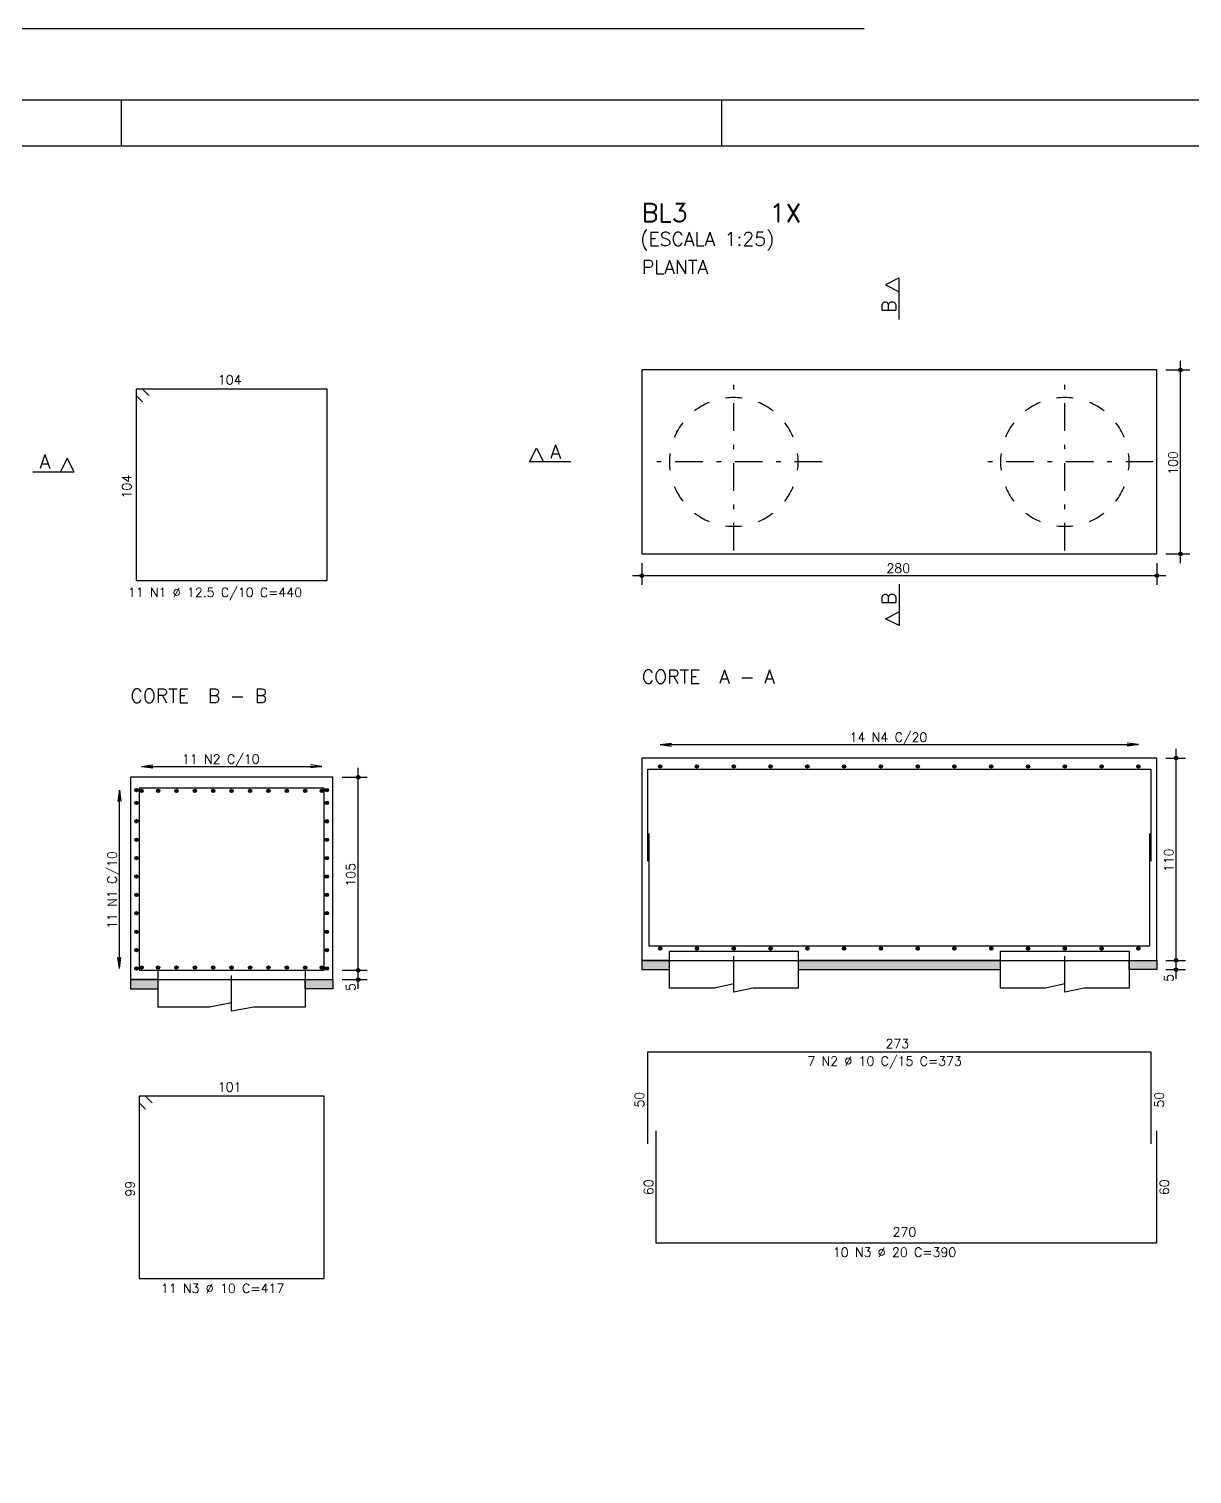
# Model space of a CAD drawing. Extents: x -37 to 86, y -2 to 60.
# Drawn here: x -7.12 to 18.18, y 29.02 to 60.45 of the extents above; entities that cross this region are included whole.
import ezdxf

# ---------------------------------------------------------------- set-up
doc = ezdxf.new("R2010")
doc.units = 0
doc.header["$MEASUREMENT"] = 0
doc.linetypes.add('ESTILO_TQS_0003', pattern=[1.25, 0.6, -0.3, 0.05, -0.3])
doc.linetypes.add('HIDDEN', pattern=[0.375, 0.25, -0.125])
doc.layers.get('Defpoints').update_dxf_attribs({"linetype": 'CONTINUOUS'})
for name, color, linetype in [('ARQ_FOLHA', 7, 'CONTINUOUS'), ('PENA_01', 1, 'CONTINUOUS'), ('PENA_02', 2, 'CONTINUOUS'), ('PENA_03', 3, 'CONTINUOUS'), ('PENA_05', 5, 'CONTINUOUS'), ('PENA_06', 6, 'CONTINUOUS'), ('PENA_11', 252, 'CONTINUOUS'), ('PENA_12', 9, 'CONTINUOUS')]:
    doc.layers.add(name, color=color, linetype=linetype)
doc.styles.get("Standard").update_dxf_attribs({"font": 'ROMANS.SHX'})

msp = doc.modelspace()

# ---------------------------------------------------------------- linework, layer by layer
at = {"layer": 'ARQ_FOLHA', "color": 1}
for p, q in [((-5.1, 57.9), (-5.1, 58.9)), ((7.95, 57.9), (7.95, 58.9))]:
    msp.add_line(p, q, dxfattribs=at)
for points in [[(-34.8, -0.5), (84.1, -0.5), (84.1, 58.9), (-34.8, 58.9)], [(-32.3, 0.5), (83.1, 0.5), (83.1, 57.9), (-32.3, 57.9)]]:
    msp.add_lwpolyline(points, close=True, dxfattribs=at)
at = {"layer": 'Defpoints', "color": 8, "linetype": 'HIDDEN', "ltscale": 100}
msp.add_lwpolyline([(-36.75, 60.45), (-36.75, -2.05), (86.05, -2.05), (86.05, 60.45)], close=True, dxfattribs=at)
at = {"layer": 'PENA_01', "linetype": 'Continuous'}
for p, q in [((17.927, 48.834), (17.927, 53.234)), ((17.612, 53.034), (18.127, 53.034)), ((17.612, 49.034), (18.127, 49.034)), ((6.212, 48.834), (6.212, 48.362)), ((17.412, 48.834), (17.412, 48.362)), ((6.012, 48.562), (17.612, 48.562)), ((6.612, 44.888), (17.012, 44.888)), ((17.833, 39.994), (17.833, 44.794)), ((-4.668, 44.412), (-0.748, 44.412)), ((0.041, 39.779), (0.041, 44.379)), ((17.612, 44.594), (18.033, 44.594)), ((-0.308, 44.179), (0.241, 44.179)), ((-5.147, 40.019), (-5.147, 43.899)), ((17.833, 39.794), (17.833, 40.394)), ((-0.308, 39.979), (0.241, 39.979)), ((-0.308, 39.979), (0.241, 39.979)), ((0.041, 39.579), (0.041, 40.179)), ((17.612, 40.194), (18.033, 40.194)), ((17.612, 40.194), (18.033, 40.194)), ((17.612, 39.994), (18.033, 39.994)), ((-0.308, 39.779), (0.241, 39.779))]:
    msp.add_line(p, q, dxfattribs=at)
at = {"layer": 'PENA_02', "linetype": 'Continuous'}
for p, q in [((6.612, 44.888), (6.859, 44.921)), ((6.612, 44.888), (6.859, 44.855)), ((17.012, 44.888), (16.764, 44.921)), ((17.012, 44.888), (16.764, 44.855)), ((-4.668, 44.412), (-4.42, 44.444)), ((-4.668, 44.412), (-4.42, 44.379)), ((-0.748, 44.412), (-0.996, 44.444)), ((-0.748, 44.412), (-0.996, 44.379)), ((-5.147, 43.899), (-5.18, 43.651)), ((-5.147, 43.899), (-5.115, 43.651)), ((-5.147, 40.019), (-5.18, 40.267)), ((-5.147, 40.019), (-5.115, 40.267))]:
    msp.add_line(p, q, dxfattribs=at)
for points in [[(6.212, 39.994), (6.812, 39.994), (6.812, 40.194), (6.212, 40.194), (6.212, 39.994)], [(9.612, 39.994), (14.012, 39.994), (14.012, 40.194), (9.612, 40.194), (9.612, 39.994)], [(17.412, 39.994), (16.812, 39.994), (16.812, 40.194), (17.412, 40.194), (17.412, 39.994)], [(-4.908, 39.579), (-4.308, 39.579), (-4.308, 39.779), (-4.908, 39.779), (-4.908, 39.579)], [(-0.508, 39.579), (-1.108, 39.579), (-1.108, 39.779), (-0.508, 39.779), (-0.508, 39.579)]]:
    msp.add_lwpolyline(points, dxfattribs=at)
for centre, radius in [((17.927, 53.034), 0.04), ((17.927, 53.034), 0.02), ((17.927, 49.034), 0.04), ((17.927, 49.034), 0.02), ((6.212, 48.562), 0.04), ((6.212, 48.562), 0.02), ((17.412, 48.562), 0.04), ((17.412, 48.562), 0.02), ((17.833, 44.594), 0.04), ((17.833, 44.594), 0.02), ((0.041, 44.179), 0.04), ((0.041, 44.179), 0.02), ((17.833, 40.194), 0.04), ((17.833, 40.194), 0.04), ((0.041, 39.979), 0.04), ((0.041, 39.979), 0.04), ((0.041, 39.979), 0.02), ((0.041, 39.979), 0.02), ((17.833, 39.994), 0.04), ((17.833, 40.194), 0.02), ((17.833, 40.194), 0.02), ((17.833, 39.994), 0.02), ((0.041, 39.779), 0.04), ((0.041, 39.779), 0.02)]:
    msp.add_circle(centre, radius, dxfattribs=at)
at = {"layer": 'PENA_03', "linetype": 'Continuous'}
for p, q in [((11.812, 55.034), (11.512, 54.884)), ((11.812, 54.134), (11.812, 55.034)), ((11.512, 54.884), (11.812, 54.734)), ((17.412, 53.034), (17.412, 53.034)), ((3.772, 51.034), (3.922, 51.334)), ((3.922, 51.334), (4.072, 51.034)), ((-6.283, 51.119), (-6.433, 50.819)), ((-6.133, 50.819), (-6.283, 51.119)), ((4.672, 51.034), (3.772, 51.034)), ((-7.033, 50.819), (-6.133, 50.819)), ((6.212, 49.034), (6.212, 49.034)), ((17.412, 49.034), (17.412, 49.034)), ((17.412, 49.034), (17.412, 49.034)), ((11.812, 48.374), (11.812, 47.474)), ((11.512, 47.624), (11.812, 47.774)), ((11.812, 47.474), (11.512, 47.624)), ((6.612, 44.414), (6.612, 44.414)), ((17.012, 44.414), (17.012, 44.414)), ((17.412, 44.594), (17.412, 44.594)), ((-0.508, 44.179), (-0.508, 44.179)), ((-4.778, 43.899), (-4.778, 43.899)), ((-4.668, 43.879), (-4.668, 43.879)), ((-0.748, 43.879), (-0.748, 43.879)), ((-4.778, 40.019), (-4.778, 40.019)), ((-0.508, 39.979), (-0.508, 39.979)), ((-0.508, 39.979), (-0.508, 39.979)), ((17.412, 40.194), (17.412, 40.194)), ((17.412, 40.194), (17.412, 40.194)), ((17.412, 39.994), (17.412, 39.994)), ((-0.508, 39.779), (-0.508, 39.779))]:
    msp.add_line(p, q, dxfattribs=at)
for points in [[(6.212, 49.034), (17.412, 49.034), (17.412, 53.034), (6.212, 53.034), (6.212, 49.034)], [(6.212, 40.194), (17.412, 40.194), (17.412, 44.594), (6.212, 44.594), (6.212, 40.194)], [(-4.908, 39.779), (-0.508, 39.779), (-0.508, 44.179), (-4.908, 44.179), (-4.908, 39.779)], [(6.812, 40.194), (6.812, 40.394), (9.612, 40.394), (9.612, 40.194)], [(14.012, 40.194), (14.012, 40.394), (16.812, 40.394), (16.812, 40.194)], [(-4.308, 39.779), (-4.308, 39.979), (-1.108, 39.979), (-1.108, 39.779)], [(9.612, 40.194), (9.612, 39.594), (8.632, 39.594), (8.212, 39.504), (8.212, 39.684), (7.792, 39.594), (6.812, 39.594), (6.812, 40.194)], [(16.812, 40.194), (16.812, 39.594), (15.832, 39.594), (15.412, 39.504), (15.412, 39.684), (14.992, 39.594), (14.012, 39.594), (14.012, 40.194)], [(-1.108, 39.779), (-1.108, 39.179), (-2.228, 39.179), (-2.708, 39.089), (-2.708, 39.269), (-3.188, 39.179), (-4.308, 39.179), (-4.308, 39.779)]]:
    msp.add_lwpolyline(points, dxfattribs=at)
for centre in [(6.612, 44.414), (7.412, 44.414), (8.212, 44.414), (9.012, 44.414), (9.812, 44.414), (10.612, 44.414), (11.412, 44.414), (12.212, 44.414), (13.012, 44.414), (13.812, 44.414), (14.612, 44.414), (15.412, 44.414), (16.212, 44.414), (17.012, 44.414), (-4.778, 43.899), (-4.668, 43.879), (-4.308, 43.879), (-3.908, 43.879), (-3.508, 43.879), (-3.108, 43.879), (-2.708, 43.879), (-2.308, 43.879), (-1.908, 43.879), (-1.508, 43.879), (-1.108, 43.879), (-0.748, 43.879), (-0.638, 43.899), (-4.778, 43.619), (-0.638, 43.619), (-4.778, 43.219), (-0.638, 43.219), (-4.778, 42.819), (-0.638, 42.819), (-4.778, 42.419), (-0.638, 42.419), (-4.778, 42.019), (-0.638, 42.019), (-4.778, 41.619), (-0.638, 41.619), (-4.778, 41.219), (-0.638, 41.219), (-4.778, 40.819), (-0.638, 40.819), (-4.778, 40.419), (-0.638, 40.419), (6.612, 40.454), (7.412, 40.454), (8.212, 40.454), (9.012, 40.454), (9.812, 40.454), (10.612, 40.454), (11.412, 40.454), (12.212, 40.454), (13.012, 40.454), (13.812, 40.454), (14.612, 40.454), (15.412, 40.454), (16.212, 40.454), (17.012, 40.454), (-4.778, 40.019), (-4.668, 40.039), (-4.308, 40.039), (-3.908, 40.039), (-3.508, 40.039), (-3.108, 40.039), (-2.708, 40.039), (-2.308, 40.039), (-1.908, 40.039), (-1.508, 40.039), (-1.108, 40.039), (-0.748, 40.039), (-0.638, 40.019)]:
    msp.add_circle(centre, 0.0365, dxfattribs=at)
for centre, start, end in [((8.212, 51.034), 112.5, 127.5), ((8.212, 51.034), 82.5, 97.5), ((8.212, 51.034), 52.5, 67.5), ((15.412, 51.034), 112.5, 127.5), ((15.412, 51.034), 82.5, 97.5), ((15.412, 51.034), 52.5, 67.5), ((8.212, 51.034), 142.5, 157.5), ((8.212, 51.034), 22.5, 37.5), ((15.412, 51.034), 142.5, 157.5), ((15.412, 51.034), 22.5, 37.5), ((8.212, 51.034), 172.5, 187.5), ((8.212, 51.034), 352.5, 7.5), ((15.412, 51.034), 172.5, 187.5), ((15.412, 51.034), 352.5, 7.5), ((8.212, 51.034), 202.5, 217.5), ((8.212, 51.034), 322.5, 337.5), ((15.412, 51.034), 202.5, 217.5), ((15.412, 51.034), 322.5, 337.5), ((8.212, 51.034), 232.5, 247.5), ((8.212, 51.034), 292.5, 307.5), ((15.412, 51.034), 232.5, 247.5), ((15.412, 51.034), 292.5, 307.5), ((8.212, 51.034), 262.5, 277.5), ((15.412, 51.034), 262.5, 277.5)]:
    msp.add_arc(centre, 1.4, start, end, dxfattribs=at)
for points in [[(6.648, 44.414), (6.593, 44.445), (6.577, 44.426)], [(6.648, 44.414), (6.577, 44.426), (6.577, 44.401)], [(6.648, 44.414), (6.577, 44.401), (6.593, 44.382)], [(6.648, 44.414), (6.618, 44.45), (6.593, 44.445)], [(6.648, 44.414), (6.593, 44.382), (6.618, 44.378)], [(6.648, 44.414), (6.64, 44.437), (6.618, 44.45)], [(6.648, 44.414), (6.618, 44.378), (6.64, 44.39)], [(6.648, 44.414), (6.64, 44.39), (6.648, 44.414)], [(7.448, 44.414), (7.393, 44.445), (7.377, 44.426)], [(7.448, 44.414), (7.377, 44.426), (7.377, 44.401)], [(7.448, 44.414), (7.377, 44.401), (7.393, 44.382)], [(7.448, 44.414), (7.418, 44.45), (7.393, 44.445)], [(7.448, 44.414), (7.393, 44.382), (7.418, 44.378)], [(7.448, 44.414), (7.44, 44.437), (7.418, 44.45)], [(7.448, 44.414), (7.418, 44.378), (7.44, 44.39)], [(7.448, 44.414), (7.44, 44.39), (7.448, 44.414)], [(8.248, 44.414), (8.193, 44.445), (8.177, 44.426)], [(8.248, 44.414), (8.177, 44.426), (8.177, 44.401)], [(8.248, 44.414), (8.177, 44.401), (8.193, 44.382)], [(8.248, 44.414), (8.218, 44.45), (8.193, 44.445)], [(8.248, 44.414), (8.193, 44.382), (8.218, 44.378)], [(8.248, 44.414), (8.24, 44.437), (8.218, 44.45)], [(8.248, 44.414), (8.218, 44.378), (8.24, 44.39)], [(8.248, 44.414), (8.24, 44.39), (8.248, 44.414)], [(9.048, 44.414), (8.993, 44.445), (8.977, 44.426)], [(9.048, 44.414), (8.977, 44.426), (8.977, 44.401)], [(9.048, 44.414), (8.977, 44.401), (8.993, 44.382)], [(9.048, 44.414), (9.018, 44.45), (8.993, 44.445)], [(9.048, 44.414), (8.993, 44.382), (9.018, 44.378)], [(9.048, 44.414), (9.04, 44.437), (9.018, 44.45)], [(9.048, 44.414), (9.018, 44.378), (9.04, 44.39)], [(9.048, 44.414), (9.04, 44.39), (9.048, 44.414)], [(9.848, 44.414), (9.793, 44.445), (9.777, 44.426)], [(9.848, 44.414), (9.777, 44.426), (9.777, 44.401)], [(9.848, 44.414), (9.777, 44.401), (9.793, 44.382)], [(9.848, 44.414), (9.818, 44.45), (9.793, 44.445)], [(9.848, 44.414), (9.793, 44.382), (9.818, 44.378)], [(9.848, 44.414), (9.84, 44.437), (9.818, 44.45)], [(9.848, 44.414), (9.818, 44.378), (9.84, 44.39)], [(9.848, 44.414), (9.84, 44.39), (9.848, 44.414)], [(10.648, 44.414), (10.593, 44.445), (10.577, 44.426)], [(10.648, 44.414), (10.577, 44.426), (10.577, 44.401)], [(10.648, 44.414), (10.577, 44.401), (10.593, 44.382)], [(10.648, 44.414), (10.618, 44.45), (10.593, 44.445)], [(10.648, 44.414), (10.593, 44.382), (10.618, 44.378)], [(10.648, 44.414), (10.64, 44.437), (10.618, 44.45)], [(10.648, 44.414), (10.618, 44.378), (10.64, 44.39)], [(10.648, 44.414), (10.64, 44.39), (10.648, 44.414)], [(11.448, 44.414), (11.393, 44.445), (11.377, 44.426)], [(11.448, 44.414), (11.377, 44.426), (11.377, 44.401)], [(11.448, 44.414), (11.377, 44.401), (11.393, 44.382)], [(11.448, 44.414), (11.418, 44.45), (11.393, 44.445)], [(11.448, 44.414), (11.393, 44.382), (11.418, 44.378)], [(11.448, 44.414), (11.44, 44.437), (11.418, 44.45)], [(11.448, 44.414), (11.418, 44.378), (11.44, 44.39)], [(11.448, 44.414), (11.44, 44.39), (11.448, 44.414)], [(12.248, 44.414), (12.193, 44.445), (12.177, 44.426)], [(12.248, 44.414), (12.177, 44.426), (12.177, 44.401)], [(12.248, 44.414), (12.177, 44.401), (12.193, 44.382)], [(12.248, 44.414), (12.218, 44.45), (12.193, 44.445)], [(12.248, 44.414), (12.193, 44.382), (12.218, 44.378)], [(12.248, 44.414), (12.24, 44.437), (12.218, 44.45)], [(12.248, 44.414), (12.218, 44.378), (12.24, 44.39)], [(12.248, 44.414), (12.24, 44.39), (12.248, 44.414)], [(13.048, 44.414), (12.993, 44.445), (12.977, 44.426)], [(13.048, 44.414), (12.977, 44.426), (12.977, 44.401)], [(13.048, 44.414), (12.977, 44.401), (12.993, 44.382)], [(13.048, 44.414), (13.018, 44.45), (12.993, 44.445)], [(13.048, 44.414), (12.993, 44.382), (13.018, 44.378)], [(13.048, 44.414), (13.04, 44.437), (13.018, 44.45)], [(13.048, 44.414), (13.018, 44.378), (13.04, 44.39)], [(13.048, 44.414), (13.04, 44.39), (13.048, 44.414)], [(13.848, 44.414), (13.793, 44.445), (13.777, 44.426)], [(13.848, 44.414), (13.777, 44.426), (13.777, 44.401)], [(13.848, 44.414), (13.777, 44.401), (13.793, 44.382)], [(13.848, 44.414), (13.818, 44.45), (13.793, 44.445)], [(13.848, 44.414), (13.793, 44.382), (13.818, 44.378)], [(13.848, 44.414), (13.84, 44.437), (13.818, 44.45)], [(13.848, 44.414), (13.818, 44.378), (13.84, 44.39)], [(13.848, 44.414), (13.84, 44.39), (13.848, 44.414)], [(14.648, 44.414), (14.593, 44.445), (14.577, 44.426)], [(14.648, 44.414), (14.577, 44.426), (14.577, 44.401)], [(14.648, 44.414), (14.577, 44.401), (14.593, 44.382)], [(14.648, 44.414), (14.618, 44.45), (14.593, 44.445)], [(14.648, 44.414), (14.593, 44.382), (14.618, 44.378)], [(14.648, 44.414), (14.64, 44.437), (14.618, 44.45)], [(14.648, 44.414), (14.618, 44.378), (14.64, 44.39)], [(14.648, 44.414), (14.64, 44.39), (14.648, 44.414)], [(15.448, 44.414), (15.393, 44.445), (15.377, 44.426)], [(15.448, 44.414), (15.377, 44.426), (15.377, 44.401)], [(15.448, 44.414), (15.377, 44.401), (15.393, 44.382)], [(15.448, 44.414), (15.418, 44.45), (15.393, 44.445)], [(15.448, 44.414), (15.393, 44.382), (15.418, 44.378)], [(15.448, 44.414), (15.44, 44.437), (15.418, 44.45)], [(15.448, 44.414), (15.418, 44.378), (15.44, 44.39)], [(15.448, 44.414), (15.44, 44.39), (15.448, 44.414)], [(16.248, 44.414), (16.193, 44.445), (16.177, 44.426)], [(16.248, 44.414), (16.177, 44.426), (16.177, 44.401)], [(16.248, 44.414), (16.177, 44.401), (16.193, 44.382)], [(16.248, 44.414), (16.218, 44.45), (16.193, 44.445)], [(16.248, 44.414), (16.193, 44.382), (16.218, 44.378)], [(16.248, 44.414), (16.24, 44.437), (16.218, 44.45)], [(16.248, 44.414), (16.218, 44.378), (16.24, 44.39)], [(16.248, 44.414), (16.24, 44.39), (16.248, 44.414)], [(17.048, 44.414), (16.993, 44.445), (16.977, 44.426)], [(17.048, 44.414), (16.977, 44.426), (16.977, 44.401)], [(17.048, 44.414), (16.977, 44.401), (16.993, 44.382)], [(17.048, 44.414), (17.018, 44.45), (16.993, 44.445)], [(17.048, 44.414), (16.993, 44.382), (17.018, 44.378)], [(17.048, 44.414), (17.04, 44.437), (17.018, 44.45)], [(17.048, 44.414), (17.018, 44.378), (17.04, 44.39)], [(17.048, 44.414), (17.04, 44.39), (17.048, 44.414)], [(-4.741, 43.899), (-4.796, 43.93), (-4.812, 43.911)], [(-4.741, 43.899), (-4.812, 43.911), (-4.812, 43.886)], [(-4.741, 43.899), (-4.812, 43.886), (-4.796, 43.867)], [(-4.741, 43.899), (-4.771, 43.935), (-4.796, 43.93)], [(-4.741, 43.899), (-4.796, 43.867), (-4.771, 43.863)], [(-4.741, 43.899), (-4.75, 43.922), (-4.771, 43.935)], [(-4.741, 43.899), (-4.771, 43.863), (-4.75, 43.875)], [(-4.741, 43.899), (-4.75, 43.875), (-4.741, 43.899)], [(-4.631, 43.879), (-4.686, 43.91), (-4.702, 43.891)], [(-4.631, 43.879), (-4.702, 43.891), (-4.702, 43.866)], [(-4.631, 43.879), (-4.702, 43.866), (-4.686, 43.847)], [(-4.631, 43.879), (-4.661, 43.915), (-4.686, 43.91)], [(-4.631, 43.879), (-4.686, 43.847), (-4.661, 43.843)], [(-4.631, 43.879), (-4.64, 43.902), (-4.661, 43.915)], [(-4.631, 43.879), (-4.661, 43.843), (-4.64, 43.855)], [(-4.631, 43.879), (-4.64, 43.855), (-4.631, 43.879)], [(-4.271, 43.879), (-4.326, 43.91), (-4.342, 43.891)], [(-4.271, 43.879), (-4.342, 43.891), (-4.342, 43.866)], [(-4.271, 43.879), (-4.342, 43.866), (-4.326, 43.847)], [(-4.271, 43.879), (-4.301, 43.915), (-4.326, 43.91)], [(-4.271, 43.879), (-4.326, 43.847), (-4.301, 43.843)], [(-4.271, 43.879), (-4.28, 43.902), (-4.301, 43.915)], [(-4.271, 43.879), (-4.301, 43.843), (-4.28, 43.855)], [(-4.271, 43.879), (-4.28, 43.855), (-4.271, 43.879)], [(-3.871, 43.879), (-3.926, 43.91), (-3.942, 43.891)], [(-3.871, 43.879), (-3.942, 43.891), (-3.942, 43.866)], [(-3.871, 43.879), (-3.942, 43.866), (-3.926, 43.847)], [(-3.871, 43.879), (-3.901, 43.915), (-3.926, 43.91)], [(-3.871, 43.879), (-3.926, 43.847), (-3.901, 43.843)], [(-3.871, 43.879), (-3.88, 43.902), (-3.901, 43.915)], [(-3.871, 43.879), (-3.901, 43.843), (-3.88, 43.855)], [(-3.871, 43.879), (-3.88, 43.855), (-3.871, 43.879)], [(-3.471, 43.879), (-3.526, 43.91), (-3.542, 43.891)], [(-3.471, 43.879), (-3.542, 43.891), (-3.542, 43.866)], [(-3.471, 43.879), (-3.542, 43.866), (-3.526, 43.847)], [(-3.471, 43.879), (-3.501, 43.915), (-3.526, 43.91)], [(-3.471, 43.879), (-3.526, 43.847), (-3.501, 43.843)], [(-3.471, 43.879), (-3.48, 43.902), (-3.501, 43.915)], [(-3.471, 43.879), (-3.501, 43.843), (-3.48, 43.855)], [(-3.471, 43.879), (-3.48, 43.855), (-3.471, 43.879)], [(-3.071, 43.879), (-3.126, 43.91), (-3.142, 43.891)], [(-3.071, 43.879), (-3.142, 43.891), (-3.142, 43.866)], [(-3.071, 43.879), (-3.142, 43.866), (-3.126, 43.847)], [(-3.071, 43.879), (-3.101, 43.915), (-3.126, 43.91)], [(-3.071, 43.879), (-3.126, 43.847), (-3.101, 43.843)], [(-3.071, 43.879), (-3.08, 43.902), (-3.101, 43.915)], [(-3.071, 43.879), (-3.101, 43.843), (-3.08, 43.855)], [(-3.071, 43.879), (-3.08, 43.855), (-3.071, 43.879)], [(-2.671, 43.879), (-2.726, 43.91), (-2.742, 43.891)], [(-2.671, 43.879), (-2.742, 43.891), (-2.742, 43.866)], [(-2.671, 43.879), (-2.742, 43.866), (-2.726, 43.847)], [(-2.671, 43.879), (-2.701, 43.915), (-2.726, 43.91)], [(-2.671, 43.879), (-2.726, 43.847), (-2.701, 43.843)], [(-2.671, 43.879), (-2.68, 43.902), (-2.701, 43.915)], [(-2.671, 43.879), (-2.701, 43.843), (-2.68, 43.855)], [(-2.671, 43.879), (-2.68, 43.855), (-2.671, 43.879)], [(-2.271, 43.879), (-2.326, 43.91), (-2.342, 43.891)], [(-2.271, 43.879), (-2.342, 43.891), (-2.342, 43.866)], [(-2.271, 43.879), (-2.342, 43.866), (-2.326, 43.847)], [(-2.271, 43.879), (-2.301, 43.915), (-2.326, 43.91)], [(-2.271, 43.879), (-2.326, 43.847), (-2.301, 43.843)], [(-2.271, 43.879), (-2.28, 43.902), (-2.301, 43.915)], [(-2.271, 43.879), (-2.301, 43.843), (-2.28, 43.855)], [(-2.271, 43.879), (-2.28, 43.855), (-2.271, 43.879)], [(-1.871, 43.879), (-1.926, 43.91), (-1.942, 43.891)], [(-1.871, 43.879), (-1.942, 43.891), (-1.942, 43.866)], [(-1.871, 43.879), (-1.942, 43.866), (-1.926, 43.847)], [(-1.871, 43.879), (-1.901, 43.915), (-1.926, 43.91)], [(-1.871, 43.879), (-1.926, 43.847), (-1.901, 43.843)], [(-1.871, 43.879), (-1.88, 43.902), (-1.901, 43.915)], [(-1.871, 43.879), (-1.901, 43.843), (-1.88, 43.855)], [(-1.871, 43.879), (-1.88, 43.855), (-1.871, 43.879)], [(-1.471, 43.879), (-1.526, 43.91), (-1.542, 43.891)], [(-1.471, 43.879), (-1.542, 43.891), (-1.542, 43.866)], [(-1.471, 43.879), (-1.542, 43.866), (-1.526, 43.847)], [(-1.471, 43.879), (-1.501, 43.915), (-1.526, 43.91)], [(-1.471, 43.879), (-1.526, 43.847), (-1.501, 43.843)], [(-1.471, 43.879), (-1.48, 43.902), (-1.501, 43.915)], [(-1.471, 43.879), (-1.501, 43.843), (-1.48, 43.855)], [(-1.471, 43.879), (-1.48, 43.855), (-1.471, 43.879)], [(-1.071, 43.879), (-1.126, 43.91), (-1.142, 43.891)], [(-1.071, 43.879), (-1.142, 43.891), (-1.142, 43.866)], [(-1.071, 43.879), (-1.142, 43.866), (-1.126, 43.847)], [(-1.071, 43.879), (-1.101, 43.915), (-1.126, 43.91)], [(-1.071, 43.879), (-1.126, 43.847), (-1.101, 43.843)], [(-1.071, 43.879), (-1.08, 43.902), (-1.101, 43.915)], [(-1.071, 43.879), (-1.101, 43.843), (-1.08, 43.855)], [(-1.071, 43.879), (-1.08, 43.855), (-1.071, 43.879)], [(-0.711, 43.879), (-0.766, 43.91), (-0.782, 43.891)], [(-0.711, 43.879), (-0.782, 43.891), (-0.782, 43.866)], [(-0.711, 43.879), (-0.782, 43.866), (-0.766, 43.847)], [(-0.711, 43.879), (-0.741, 43.915), (-0.766, 43.91)], [(-0.711, 43.879), (-0.766, 43.847), (-0.741, 43.843)], [(-0.711, 43.879), (-0.72, 43.902), (-0.741, 43.915)], [(-0.711, 43.879), (-0.741, 43.843), (-0.72, 43.855)], [(-0.711, 43.879), (-0.72, 43.855), (-0.711, 43.879)], [(-0.601, 43.899), (-0.656, 43.93), (-0.672, 43.911)], [(-0.601, 43.899), (-0.672, 43.911), (-0.672, 43.886)], [(-0.601, 43.899), (-0.672, 43.886), (-0.656, 43.867)], [(-0.601, 43.899), (-0.631, 43.935), (-0.656, 43.93)], [(-0.601, 43.899), (-0.656, 43.867), (-0.631, 43.863)], [(-0.601, 43.899), (-0.61, 43.922), (-0.631, 43.935)], [(-0.601, 43.899), (-0.631, 43.863), (-0.61, 43.875)], [(-0.601, 43.899), (-0.61, 43.875), (-0.601, 43.899)], [(-4.741, 43.619), (-4.796, 43.65), (-4.812, 43.631)], [(-4.741, 43.619), (-4.812, 43.631), (-4.812, 43.606)], [(-4.741, 43.619), (-4.812, 43.606), (-4.796, 43.587)], [(-4.741, 43.619), (-4.771, 43.655), (-4.796, 43.65)], [(-4.741, 43.619), (-4.796, 43.587), (-4.771, 43.583)], [(-4.741, 43.619), (-4.75, 43.642), (-4.771, 43.655)], [(-4.741, 43.619), (-4.771, 43.583), (-4.75, 43.595)], [(-4.741, 43.619), (-4.75, 43.595), (-4.741, 43.619)], [(-0.601, 43.619), (-0.656, 43.65), (-0.672, 43.631)], [(-0.601, 43.619), (-0.672, 43.631), (-0.672, 43.606)], [(-0.601, 43.619), (-0.672, 43.606), (-0.656, 43.587)], [(-0.601, 43.619), (-0.631, 43.655), (-0.656, 43.65)], [(-0.601, 43.619), (-0.656, 43.587), (-0.631, 43.583)], [(-0.601, 43.619), (-0.61, 43.642), (-0.631, 43.655)], [(-0.601, 43.619), (-0.631, 43.583), (-0.61, 43.595)], [(-0.601, 43.619), (-0.61, 43.595), (-0.601, 43.619)], [(-4.741, 43.219), (-4.796, 43.25), (-4.812, 43.231)], [(-4.741, 43.219), (-4.812, 43.231), (-4.812, 43.206)], [(-4.741, 43.219), (-4.812, 43.206), (-4.796, 43.187)], [(-4.741, 43.219), (-4.771, 43.255), (-4.796, 43.25)], [(-4.741, 43.219), (-4.796, 43.187), (-4.771, 43.183)], [(-4.741, 43.219), (-4.75, 43.242), (-4.771, 43.255)], [(-4.741, 43.219), (-4.771, 43.183), (-4.75, 43.195)], [(-4.741, 43.219), (-4.75, 43.195), (-4.741, 43.219)], [(-0.601, 43.219), (-0.656, 43.25), (-0.672, 43.231)], [(-0.601, 43.219), (-0.672, 43.231), (-0.672, 43.206)], [(-0.601, 43.219), (-0.672, 43.206), (-0.656, 43.187)], [(-0.601, 43.219), (-0.631, 43.255), (-0.656, 43.25)], [(-0.601, 43.219), (-0.656, 43.187), (-0.631, 43.183)], [(-0.601, 43.219), (-0.61, 43.242), (-0.631, 43.255)], [(-0.601, 43.219), (-0.631, 43.183), (-0.61, 43.195)], [(-0.601, 43.219), (-0.61, 43.195), (-0.601, 43.219)], [(-4.741, 42.819), (-4.796, 42.85), (-4.812, 42.831)], [(-4.741, 42.819), (-4.812, 42.831), (-4.812, 42.806)], [(-4.741, 42.819), (-4.812, 42.806), (-4.796, 42.787)], [(-4.741, 42.819), (-4.771, 42.855), (-4.796, 42.85)], [(-4.741, 42.819), (-4.796, 42.787), (-4.771, 42.783)], [(-4.741, 42.819), (-4.75, 42.842), (-4.771, 42.855)], [(-4.741, 42.819), (-4.771, 42.783), (-4.75, 42.795)], [(-4.741, 42.819), (-4.75, 42.795), (-4.741, 42.819)], [(-0.601, 42.819), (-0.656, 42.85), (-0.672, 42.831)], [(-0.601, 42.819), (-0.672, 42.831), (-0.672, 42.806)], [(-0.601, 42.819), (-0.672, 42.806), (-0.656, 42.787)], [(-0.601, 42.819), (-0.631, 42.855), (-0.656, 42.85)], [(-0.601, 42.819), (-0.656, 42.787), (-0.631, 42.783)], [(-0.601, 42.819), (-0.61, 42.842), (-0.631, 42.855)], [(-0.601, 42.819), (-0.631, 42.783), (-0.61, 42.795)], [(-0.601, 42.819), (-0.61, 42.795), (-0.601, 42.819)], [(-4.741, 42.419), (-4.796, 42.45), (-4.812, 42.431)], [(-4.741, 42.419), (-4.812, 42.431), (-4.812, 42.406)], [(-4.741, 42.419), (-4.771, 42.455), (-4.796, 42.45)], [(-4.741, 42.419), (-4.75, 42.442), (-4.771, 42.455)], [(-0.601, 42.419), (-0.656, 42.45), (-0.672, 42.431)], [(-0.601, 42.419), (-0.672, 42.431), (-0.672, 42.406)], [(-0.601, 42.419), (-0.631, 42.455), (-0.656, 42.45)], [(-0.601, 42.419), (-0.61, 42.442), (-0.631, 42.455)], [(-4.741, 42.419), (-4.812, 42.406), (-4.796, 42.387)], [(-4.741, 42.419), (-4.796, 42.387), (-4.771, 42.383)], [(-4.741, 42.419), (-4.771, 42.383), (-4.75, 42.395)], [(-4.741, 42.419), (-4.75, 42.395), (-4.741, 42.419)], [(-0.601, 42.419), (-0.672, 42.406), (-0.656, 42.387)], [(-0.601, 42.419), (-0.656, 42.387), (-0.631, 42.383)], [(-0.601, 42.419), (-0.631, 42.383), (-0.61, 42.395)], [(-0.601, 42.419), (-0.61, 42.395), (-0.601, 42.419)], [(-4.741, 42.019), (-4.796, 42.05), (-4.812, 42.031)], [(-4.741, 42.019), (-4.812, 42.031), (-4.812, 42.006)], [(-4.741, 42.019), (-4.812, 42.006), (-4.796, 41.987)], [(-4.741, 42.019), (-4.771, 42.055), (-4.796, 42.05)], [(-4.741, 42.019), (-4.796, 41.987), (-4.771, 41.983)], [(-4.741, 42.019), (-4.75, 42.042), (-4.771, 42.055)], [(-4.741, 42.019), (-4.771, 41.983), (-4.75, 41.995)], [(-4.741, 42.019), (-4.75, 41.995), (-4.741, 42.019)], [(-0.601, 42.019), (-0.656, 42.05), (-0.672, 42.031)], [(-0.601, 42.019), (-0.672, 42.031), (-0.672, 42.006)], [(-0.601, 42.019), (-0.672, 42.006), (-0.656, 41.987)], [(-0.601, 42.019), (-0.631, 42.055), (-0.656, 42.05)], [(-0.601, 42.019), (-0.656, 41.987), (-0.631, 41.983)], [(-0.601, 42.019), (-0.61, 42.042), (-0.631, 42.055)], [(-0.601, 42.019), (-0.631, 41.983), (-0.61, 41.995)], [(-0.601, 42.019), (-0.61, 41.995), (-0.601, 42.019)], [(-4.741, 41.619), (-4.796, 41.65), (-4.812, 41.631)], [(-4.741, 41.619), (-4.812, 41.631), (-4.812, 41.606)], [(-4.741, 41.619), (-4.812, 41.606), (-4.796, 41.587)], [(-4.741, 41.619), (-4.771, 41.655), (-4.796, 41.65)], [(-4.741, 41.619), (-4.796, 41.587), (-4.771, 41.583)], [(-4.741, 41.619), (-4.75, 41.642), (-4.771, 41.655)], [(-4.741, 41.619), (-4.771, 41.583), (-4.75, 41.595)], [(-4.741, 41.619), (-4.75, 41.595), (-4.741, 41.619)], [(-0.601, 41.619), (-0.656, 41.65), (-0.672, 41.631)], [(-0.601, 41.619), (-0.672, 41.631), (-0.672, 41.606)], [(-0.601, 41.619), (-0.672, 41.606), (-0.656, 41.587)], [(-0.601, 41.619), (-0.631, 41.655), (-0.656, 41.65)], [(-0.601, 41.619), (-0.656, 41.587), (-0.631, 41.583)], [(-0.601, 41.619), (-0.61, 41.642), (-0.631, 41.655)], [(-0.601, 41.619), (-0.631, 41.583), (-0.61, 41.595)], [(-0.601, 41.619), (-0.61, 41.595), (-0.601, 41.619)], [(-4.741, 41.219), (-4.796, 41.25), (-4.812, 41.231)], [(-4.741, 41.219), (-4.812, 41.231), (-4.812, 41.206)], [(-4.741, 41.219), (-4.812, 41.206), (-4.796, 41.187)], [(-4.741, 41.219), (-4.771, 41.255), (-4.796, 41.25)], [(-4.741, 41.219), (-4.796, 41.187), (-4.771, 41.183)], [(-4.741, 41.219), (-4.75, 41.242), (-4.771, 41.255)], [(-4.741, 41.219), (-4.771, 41.183), (-4.75, 41.195)], [(-4.741, 41.219), (-4.75, 41.195), (-4.741, 41.219)], [(-0.601, 41.219), (-0.656, 41.25), (-0.672, 41.231)], [(-0.601, 41.219), (-0.672, 41.231), (-0.672, 41.206)], [(-0.601, 41.219), (-0.672, 41.206), (-0.656, 41.187)], [(-0.601, 41.219), (-0.631, 41.255), (-0.656, 41.25)], [(-0.601, 41.219), (-0.656, 41.187), (-0.631, 41.183)], [(-0.601, 41.219), (-0.61, 41.242), (-0.631, 41.255)], [(-0.601, 41.219), (-0.631, 41.183), (-0.61, 41.195)], [(-0.601, 41.219), (-0.61, 41.195), (-0.601, 41.219)], [(-4.741, 40.819), (-4.771, 40.855), (-4.796, 40.85)], [(-4.741, 40.819), (-4.75, 40.842), (-4.771, 40.855)], [(-0.601, 40.819), (-0.631, 40.855), (-0.656, 40.85)], [(-0.601, 40.819), (-0.61, 40.842), (-0.631, 40.855)], [(-4.741, 40.819), (-4.796, 40.85), (-4.812, 40.831)], [(-4.741, 40.819), (-4.812, 40.831), (-4.812, 40.806)], [(-4.741, 40.819), (-4.812, 40.806), (-4.796, 40.787)], [(-4.741, 40.819), (-4.796, 40.787), (-4.771, 40.783)], [(-4.741, 40.819), (-4.771, 40.783), (-4.75, 40.795)], [(-4.741, 40.819), (-4.75, 40.795), (-4.741, 40.819)], [(-0.601, 40.819), (-0.656, 40.85), (-0.672, 40.831)], [(-0.601, 40.819), (-0.672, 40.831), (-0.672, 40.806)], [(-0.601, 40.819), (-0.672, 40.806), (-0.656, 40.787)], [(-0.601, 40.819), (-0.656, 40.787), (-0.631, 40.783)], [(-0.601, 40.819), (-0.631, 40.783), (-0.61, 40.795)], [(-0.601, 40.819), (-0.61, 40.795), (-0.601, 40.819)], [(-4.741, 40.419), (-4.796, 40.45), (-4.812, 40.431)], [(-4.741, 40.419), (-4.812, 40.431), (-4.812, 40.406)], [(-4.741, 40.419), (-4.812, 40.406), (-4.796, 40.387)], [(-4.741, 40.419), (-4.771, 40.455), (-4.796, 40.45)], [(-4.741, 40.419), (-4.796, 40.387), (-4.771, 40.383)], [(-4.741, 40.419), (-4.75, 40.442), (-4.771, 40.455)], [(-4.741, 40.419), (-4.771, 40.383), (-4.75, 40.395)], [(-4.741, 40.419), (-4.75, 40.395), (-4.741, 40.419)], [(-0.601, 40.419), (-0.656, 40.45), (-0.672, 40.431)], [(-0.601, 40.419), (-0.672, 40.431), (-0.672, 40.406)], [(-0.601, 40.419), (-0.672, 40.406), (-0.656, 40.387)], [(-0.601, 40.419), (-0.631, 40.455), (-0.656, 40.45)], [(-0.601, 40.419), (-0.656, 40.387), (-0.631, 40.383)], [(-0.601, 40.419), (-0.61, 40.442), (-0.631, 40.455)], [(-0.601, 40.419), (-0.631, 40.383), (-0.61, 40.395)], [(-0.601, 40.419), (-0.61, 40.395), (-0.601, 40.419)], [(6.648, 40.454), (6.593, 40.485), (6.577, 40.466)], [(6.648, 40.454), (6.577, 40.466), (6.577, 40.441)], [(6.648, 40.454), (6.577, 40.441), (6.593, 40.422)], [(6.648, 40.454), (6.618, 40.49), (6.593, 40.485)], [(6.648, 40.454), (6.593, 40.422), (6.618, 40.418)], [(6.648, 40.454), (6.64, 40.477), (6.618, 40.49)], [(6.648, 40.454), (6.618, 40.418), (6.64, 40.43)], [(6.648, 40.454), (6.64, 40.43), (6.648, 40.454)], [(7.448, 40.454), (7.393, 40.485), (7.377, 40.466)], [(7.448, 40.454), (7.377, 40.466), (7.377, 40.441)], [(7.448, 40.454), (7.377, 40.441), (7.393, 40.422)], [(7.448, 40.454), (7.418, 40.49), (7.393, 40.485)], [(7.448, 40.454), (7.393, 40.422), (7.418, 40.418)], [(7.448, 40.454), (7.44, 40.477), (7.418, 40.49)], [(7.448, 40.454), (7.418, 40.418), (7.44, 40.43)], [(7.448, 40.454), (7.44, 40.43), (7.448, 40.454)], [(8.248, 40.454), (8.193, 40.485), (8.177, 40.466)], [(8.248, 40.454), (8.177, 40.466), (8.177, 40.441)], [(8.248, 40.454), (8.177, 40.441), (8.193, 40.422)], [(8.248, 40.454), (8.218, 40.49), (8.193, 40.485)], [(8.248, 40.454), (8.193, 40.422), (8.218, 40.418)], [(8.248, 40.454), (8.24, 40.477), (8.218, 40.49)], [(8.248, 40.454), (8.218, 40.418), (8.24, 40.43)], [(8.248, 40.454), (8.24, 40.43), (8.248, 40.454)], [(9.048, 40.454), (8.993, 40.485), (8.977, 40.466)], [(9.048, 40.454), (8.977, 40.466), (8.977, 40.441)], [(9.048, 40.454), (8.977, 40.441), (8.993, 40.422)], [(9.048, 40.454), (9.018, 40.49), (8.993, 40.485)], [(9.048, 40.454), (8.993, 40.422), (9.018, 40.418)], [(9.048, 40.454), (9.04, 40.477), (9.018, 40.49)], [(9.048, 40.454), (9.018, 40.418), (9.04, 40.43)], [(9.048, 40.454), (9.04, 40.43), (9.048, 40.454)], [(9.848, 40.454), (9.793, 40.485), (9.777, 40.466)], [(9.848, 40.454), (9.777, 40.466), (9.777, 40.441)], [(9.848, 40.454), (9.777, 40.441), (9.793, 40.422)], [(9.848, 40.454), (9.818, 40.49), (9.793, 40.485)], [(9.848, 40.454), (9.793, 40.422), (9.818, 40.418)], [(9.848, 40.454), (9.84, 40.477), (9.818, 40.49)], [(9.848, 40.454), (9.818, 40.418), (9.84, 40.43)], [(9.848, 40.454), (9.84, 40.43), (9.848, 40.454)], [(10.648, 40.454), (10.593, 40.485), (10.577, 40.466)], [(10.648, 40.454), (10.577, 40.466), (10.577, 40.441)], [(10.648, 40.454), (10.577, 40.441), (10.593, 40.422)], [(10.648, 40.454), (10.618, 40.49), (10.593, 40.485)], [(10.648, 40.454), (10.593, 40.422), (10.618, 40.418)], [(10.648, 40.454), (10.64, 40.477), (10.618, 40.49)], [(10.648, 40.454), (10.618, 40.418), (10.64, 40.43)], [(10.648, 40.454), (10.64, 40.43), (10.648, 40.454)], [(11.448, 40.454), (11.393, 40.485), (11.377, 40.466)], [(11.448, 40.454), (11.377, 40.466), (11.377, 40.441)], [(11.448, 40.454), (11.377, 40.441), (11.393, 40.422)], [(11.448, 40.454), (11.418, 40.49), (11.393, 40.485)], [(11.448, 40.454), (11.393, 40.422), (11.418, 40.418)], [(11.448, 40.454), (11.44, 40.477), (11.418, 40.49)], [(11.448, 40.454), (11.418, 40.418), (11.44, 40.43)], [(11.448, 40.454), (11.44, 40.43), (11.448, 40.454)], [(12.248, 40.454), (12.193, 40.485), (12.177, 40.466)], [(12.248, 40.454), (12.177, 40.466), (12.177, 40.441)], [(12.248, 40.454), (12.177, 40.441), (12.193, 40.422)], [(12.248, 40.454), (12.218, 40.49), (12.193, 40.485)], [(12.248, 40.454), (12.193, 40.422), (12.218, 40.418)], [(12.248, 40.454), (12.24, 40.477), (12.218, 40.49)], [(12.248, 40.454), (12.218, 40.418), (12.24, 40.43)], [(12.248, 40.454), (12.24, 40.43), (12.248, 40.454)], [(13.048, 40.454), (12.993, 40.485), (12.977, 40.466)], [(13.048, 40.454), (12.977, 40.466), (12.977, 40.441)], [(13.048, 40.454), (12.977, 40.441), (12.993, 40.422)], [(13.048, 40.454), (13.018, 40.49), (12.993, 40.485)], [(13.048, 40.454), (12.993, 40.422), (13.018, 40.418)], [(13.048, 40.454), (13.04, 40.477), (13.018, 40.49)], [(13.048, 40.454), (13.018, 40.418), (13.04, 40.43)], [(13.048, 40.454), (13.04, 40.43), (13.048, 40.454)], [(13.848, 40.454), (13.793, 40.485), (13.777, 40.466)], [(13.848, 40.454), (13.777, 40.466), (13.777, 40.441)], [(13.848, 40.454), (13.777, 40.441), (13.793, 40.422)], [(13.848, 40.454), (13.818, 40.49), (13.793, 40.485)], [(13.848, 40.454), (13.793, 40.422), (13.818, 40.418)], [(13.848, 40.454), (13.84, 40.477), (13.818, 40.49)], [(13.848, 40.454), (13.818, 40.418), (13.84, 40.43)], [(13.848, 40.454), (13.84, 40.43), (13.848, 40.454)], [(14.648, 40.454), (14.593, 40.485), (14.577, 40.466)], [(14.648, 40.454), (14.577, 40.466), (14.577, 40.441)], [(14.648, 40.454), (14.577, 40.441), (14.593, 40.422)], [(14.648, 40.454), (14.618, 40.49), (14.593, 40.485)], [(14.648, 40.454), (14.593, 40.422), (14.618, 40.418)], [(14.648, 40.454), (14.64, 40.477), (14.618, 40.49)], [(14.648, 40.454), (14.618, 40.418), (14.64, 40.43)], [(14.648, 40.454), (14.64, 40.43), (14.648, 40.454)], [(15.448, 40.454), (15.393, 40.485), (15.377, 40.466)], [(15.448, 40.454), (15.377, 40.466), (15.377, 40.441)], [(15.448, 40.454), (15.377, 40.441), (15.393, 40.422)], [(15.448, 40.454), (15.418, 40.49), (15.393, 40.485)], [(15.448, 40.454), (15.393, 40.422), (15.418, 40.418)], [(15.448, 40.454), (15.44, 40.477), (15.418, 40.49)], [(15.448, 40.454), (15.418, 40.418), (15.44, 40.43)], [(15.448, 40.454), (15.44, 40.43), (15.448, 40.454)], [(16.248, 40.454), (16.193, 40.485), (16.177, 40.466)], [(16.248, 40.454), (16.177, 40.466), (16.177, 40.441)], [(16.248, 40.454), (16.177, 40.441), (16.193, 40.422)], [(16.248, 40.454), (16.218, 40.49), (16.193, 40.485)], [(16.248, 40.454), (16.193, 40.422), (16.218, 40.418)], [(16.248, 40.454), (16.24, 40.477), (16.218, 40.49)], [(16.248, 40.454), (16.218, 40.418), (16.24, 40.43)], [(16.248, 40.454), (16.24, 40.43), (16.248, 40.454)], [(17.048, 40.454), (16.993, 40.485), (16.977, 40.466)], [(17.048, 40.454), (16.977, 40.466), (16.977, 40.441)], [(17.048, 40.454), (16.977, 40.441), (16.993, 40.422)], [(17.048, 40.454), (17.018, 40.49), (16.993, 40.485)], [(17.048, 40.454), (16.993, 40.422), (17.018, 40.418)], [(17.048, 40.454), (17.04, 40.477), (17.018, 40.49)], [(17.048, 40.454), (17.018, 40.418), (17.04, 40.43)], [(17.048, 40.454), (17.04, 40.43), (17.048, 40.454)], [(-4.741, 40.019), (-4.796, 40.05), (-4.812, 40.031)], [(-4.741, 40.019), (-4.812, 40.031), (-4.812, 40.006)], [(-4.741, 40.019), (-4.812, 40.006), (-4.796, 39.987)], [(-4.741, 40.019), (-4.771, 40.055), (-4.796, 40.05)], [(-4.741, 40.019), (-4.796, 39.987), (-4.771, 39.983)], [(-4.741, 40.019), (-4.75, 40.042), (-4.771, 40.055)], [(-4.741, 40.019), (-4.771, 39.983), (-4.75, 39.995)], [(-4.741, 40.019), (-4.75, 39.995), (-4.741, 40.019)], [(-4.631, 40.039), (-4.686, 40.07), (-4.702, 40.051)], [(-4.631, 40.039), (-4.702, 40.051), (-4.702, 40.026)], [(-4.631, 40.039), (-4.702, 40.026), (-4.686, 40.007)], [(-4.631, 40.039), (-4.661, 40.075), (-4.686, 40.07)], [(-4.631, 40.039), (-4.686, 40.007), (-4.661, 40.003)], [(-4.631, 40.039), (-4.64, 40.062), (-4.661, 40.075)], [(-4.631, 40.039), (-4.661, 40.003), (-4.64, 40.015)], [(-4.631, 40.039), (-4.64, 40.015), (-4.631, 40.039)], [(-4.271, 40.039), (-4.326, 40.07), (-4.342, 40.051)], [(-4.271, 40.039), (-4.342, 40.051), (-4.342, 40.026)], [(-4.271, 40.039), (-4.342, 40.026), (-4.326, 40.007)], [(-4.271, 40.039), (-4.301, 40.075), (-4.326, 40.07)], [(-4.271, 40.039), (-4.326, 40.007), (-4.301, 40.003)], [(-4.271, 40.039), (-4.28, 40.062), (-4.301, 40.075)], [(-4.271, 40.039), (-4.301, 40.003), (-4.28, 40.015)], [(-4.271, 40.039), (-4.28, 40.015), (-4.271, 40.039)], [(-3.871, 40.039), (-3.926, 40.07), (-3.942, 40.051)], [(-3.871, 40.039), (-3.942, 40.051), (-3.942, 40.026)], [(-3.871, 40.039), (-3.942, 40.026), (-3.926, 40.007)], [(-3.871, 40.039), (-3.901, 40.075), (-3.926, 40.07)], [(-3.871, 40.039), (-3.926, 40.007), (-3.901, 40.003)], [(-3.871, 40.039), (-3.88, 40.062), (-3.901, 40.075)], [(-3.871, 40.039), (-3.901, 40.003), (-3.88, 40.015)], [(-3.871, 40.039), (-3.88, 40.015), (-3.871, 40.039)], [(-3.471, 40.039), (-3.526, 40.07), (-3.542, 40.051)], [(-3.471, 40.039), (-3.542, 40.051), (-3.542, 40.026)], [(-3.471, 40.039), (-3.542, 40.026), (-3.526, 40.007)], [(-3.471, 40.039), (-3.501, 40.075), (-3.526, 40.07)], [(-3.471, 40.039), (-3.526, 40.007), (-3.501, 40.003)], [(-3.471, 40.039), (-3.48, 40.062), (-3.501, 40.075)], [(-3.471, 40.039), (-3.501, 40.003), (-3.48, 40.015)], [(-3.471, 40.039), (-3.48, 40.015), (-3.471, 40.039)], [(-3.071, 40.039), (-3.126, 40.07), (-3.142, 40.051)], [(-3.071, 40.039), (-3.142, 40.051), (-3.142, 40.026)], [(-3.071, 40.039), (-3.142, 40.026), (-3.126, 40.007)], [(-3.071, 40.039), (-3.101, 40.075), (-3.126, 40.07)], [(-3.071, 40.039), (-3.126, 40.007), (-3.101, 40.003)], [(-3.071, 40.039), (-3.08, 40.062), (-3.101, 40.075)], [(-3.071, 40.039), (-3.101, 40.003), (-3.08, 40.015)], [(-3.071, 40.039), (-3.08, 40.015), (-3.071, 40.039)], [(-2.671, 40.039), (-2.726, 40.07), (-2.742, 40.051)], [(-2.671, 40.039), (-2.742, 40.051), (-2.742, 40.026)], [(-2.671, 40.039), (-2.742, 40.026), (-2.726, 40.007)], [(-2.671, 40.039), (-2.701, 40.075), (-2.726, 40.07)], [(-2.671, 40.039), (-2.726, 40.007), (-2.701, 40.003)], [(-2.671, 40.039), (-2.68, 40.062), (-2.701, 40.075)], [(-2.671, 40.039), (-2.701, 40.003), (-2.68, 40.015)], [(-2.671, 40.039), (-2.68, 40.015), (-2.671, 40.039)], [(-2.271, 40.039), (-2.326, 40.07), (-2.342, 40.051)], [(-2.271, 40.039), (-2.342, 40.051), (-2.342, 40.026)], [(-2.271, 40.039), (-2.342, 40.026), (-2.326, 40.007)], [(-2.271, 40.039), (-2.301, 40.075), (-2.326, 40.07)], [(-2.271, 40.039), (-2.326, 40.007), (-2.301, 40.003)], [(-2.271, 40.039), (-2.28, 40.062), (-2.301, 40.075)], [(-2.271, 40.039), (-2.301, 40.003), (-2.28, 40.015)], [(-2.271, 40.039), (-2.28, 40.015), (-2.271, 40.039)], [(-1.871, 40.039), (-1.926, 40.07), (-1.942, 40.051)], [(-1.871, 40.039), (-1.942, 40.051), (-1.942, 40.026)], [(-1.871, 40.039), (-1.942, 40.026), (-1.926, 40.007)], [(-1.871, 40.039), (-1.901, 40.075), (-1.926, 40.07)], [(-1.871, 40.039), (-1.926, 40.007), (-1.901, 40.003)], [(-1.871, 40.039), (-1.88, 40.062), (-1.901, 40.075)], [(-1.871, 40.039), (-1.901, 40.003), (-1.88, 40.015)], [(-1.871, 40.039), (-1.88, 40.015), (-1.871, 40.039)], [(-1.471, 40.039), (-1.526, 40.07), (-1.542, 40.051)], [(-1.471, 40.039), (-1.542, 40.051), (-1.542, 40.026)], [(-1.471, 40.039), (-1.542, 40.026), (-1.526, 40.007)], [(-1.471, 40.039), (-1.501, 40.075), (-1.526, 40.07)], [(-1.471, 40.039), (-1.526, 40.007), (-1.501, 40.003)], [(-1.471, 40.039), (-1.48, 40.062), (-1.501, 40.075)], [(-1.471, 40.039), (-1.501, 40.003), (-1.48, 40.015)], [(-1.471, 40.039), (-1.48, 40.015), (-1.471, 40.039)], [(-1.071, 40.039), (-1.126, 40.07), (-1.142, 40.051)], [(-1.071, 40.039), (-1.142, 40.051), (-1.142, 40.026)], [(-1.071, 40.039), (-1.142, 40.026), (-1.126, 40.007)], [(-1.071, 40.039), (-1.101, 40.075), (-1.126, 40.07)], [(-1.071, 40.039), (-1.126, 40.007), (-1.101, 40.003)], [(-1.071, 40.039), (-1.08, 40.062), (-1.101, 40.075)], [(-1.071, 40.039), (-1.101, 40.003), (-1.08, 40.015)], [(-1.071, 40.039), (-1.08, 40.015), (-1.071, 40.039)], [(-0.711, 40.039), (-0.766, 40.07), (-0.782, 40.051)], [(-0.711, 40.039), (-0.782, 40.051), (-0.782, 40.026)], [(-0.711, 40.039), (-0.782, 40.026), (-0.766, 40.007)], [(-0.711, 40.039), (-0.741, 40.075), (-0.766, 40.07)], [(-0.711, 40.039), (-0.766, 40.007), (-0.741, 40.003)], [(-0.711, 40.039), (-0.72, 40.062), (-0.741, 40.075)], [(-0.711, 40.039), (-0.741, 40.003), (-0.72, 40.015)], [(-0.711, 40.039), (-0.72, 40.015), (-0.711, 40.039)], [(-0.601, 40.019), (-0.656, 40.05), (-0.672, 40.031)], [(-0.601, 40.019), (-0.672, 40.031), (-0.672, 40.006)], [(-0.601, 40.019), (-0.672, 40.006), (-0.656, 39.987)], [(-0.601, 40.019), (-0.631, 40.055), (-0.656, 40.05)], [(-0.601, 40.019), (-0.656, 39.987), (-0.631, 39.983)], [(-0.601, 40.019), (-0.61, 40.042), (-0.631, 40.055)], [(-0.601, 40.019), (-0.631, 39.983), (-0.61, 39.995)], [(-0.601, 40.019), (-0.61, 39.995), (-0.601, 40.019)]]:
    msp.add_solid(points, dxfattribs=at)
at = {"layer": 'PENA_05', "linetype": 'Continuous'}
for p, q in [((-4.648, 52.619), (-4.788, 52.619)), ((-4.788, 52.619), (-4.788, 48.459)), ((-0.628, 52.619), (-4.788, 52.619)), ((-4.788, 52.619), (-4.788, 52.479)), ((-4.508, 52.479), (-4.648, 52.619)), ((-0.628, 48.459), (-0.628, 52.619)), ((-4.788, 52.479), (-4.648, 52.339)), ((-4.788, 48.459), (-0.628, 48.459)), ((6.34, 42.354), (6.34, 44.354)), ((6.34, 44.354), (17.284, 44.354)), ((17.284, 44.354), (17.284, 42.354)), ((-4.718, 43.939), (-4.718, 39.979)), ((-0.698, 43.939), (-4.718, 43.939)), ((-0.698, 39.979), (-0.698, 43.939)), ((6.364, 42.954), (6.364, 40.514)), ((17.26, 40.514), (17.26, 42.954)), ((6.364, 40.514), (17.26, 40.514)), ((-4.718, 39.979), (-0.698, 39.979)), ((6.34, 36.204), (6.34, 38.204)), ((6.34, 38.204), (17.284, 38.204)), ((17.284, 38.204), (17.284, 36.204)), ((-4.578, 37.239), (-4.718, 37.239)), ((-4.718, 37.239), (-4.718, 33.279)), ((-0.698, 37.239), (-4.718, 37.239)), ((-4.718, 37.239), (-4.718, 37.099)), ((-4.718, 37.099), (-4.578, 36.959)), ((-4.438, 37.099), (-4.578, 37.239)), ((-0.698, 33.279), (-0.698, 37.239)), ((6.519, 36.49), (6.519, 34.05)), ((17.415, 34.05), (17.415, 36.49)), ((6.519, 34.05), (17.415, 34.05)), ((-4.718, 33.279), (-0.698, 33.279))]:
    msp.add_line(p, q, dxfattribs=at)
at = {"layer": 'PENA_11', "linetype": 'Continuous'}
for points in [[(6.212, 39.994), (6.812, 39.994), (6.812, 40.194)], [(6.212, 39.994), (6.812, 40.194), (6.212, 40.194)], [(6.212, 39.994), (6.212, 40.194), (6.212, 39.994)], [(9.612, 39.994), (14.012, 39.994), (14.012, 40.194)], [(9.612, 39.994), (14.012, 40.194), (9.612, 40.194)], [(9.612, 39.994), (9.612, 40.194), (9.612, 39.994)], [(17.412, 39.994), (16.812, 39.994), (16.812, 40.194)], [(17.412, 39.994), (16.812, 40.194), (17.412, 40.194)], [(17.412, 39.994), (17.412, 40.194), (17.412, 39.994)], [(-4.908, 39.579), (-4.308, 39.579), (-4.308, 39.779)], [(-4.908, 39.579), (-4.308, 39.779), (-4.908, 39.779)], [(-4.908, 39.579), (-4.908, 39.779), (-4.908, 39.579)], [(-0.508, 39.579), (-1.108, 39.579), (-1.108, 39.779)], [(-0.508, 39.579), (-1.108, 39.779), (-0.508, 39.779)], [(-0.508, 39.579), (-0.508, 39.779), (-0.508, 39.579)]]:
    msp.add_solid(points, dxfattribs=at)
at = {"layer": 'PENA_12', "linetype": 'ESTILO_TQS_0003'}
for p, q in [((8.212, 49.109), (8.212, 52.958)), ((15.412, 49.109), (15.412, 52.958)), ((10.136, 51.034), (6.287, 51.034)), ((17.336, 51.034), (13.487, 51.034)), ((8.212, 39.684), (8.212, 40.394)), ((15.412, 39.684), (15.412, 40.394)), ((-2.708, 39.269), (-2.708, 39.979))]:
    msp.add_line(p, q, dxfattribs=at)

# ---------------------------------------------------------------- texts
at = {"layer": 'PENA_02', "linetype": 'Continuous'}
msp.add_text('1X', height=0.4, dxfattribs=at).set_placement((8.991, 56.249))
at = {"layer": 'PENA_03', "linetype": 'Continuous'}
for s, height, p in [('(ESCALA 1:25)', 0.3, (6.176, 55.732)), ('PLANTA', 0.3, (6.212, 55.122)), ('104', 0.2, (-3.008, 52.719)), ('A', 0.3, (4.222, 51.109)), ('A', 0.3, (-6.883, 50.894)), ('280', 0.2, (11.532, 48.622)), ('11 N1 %%c 12.5 C/10 C=440', 0.2, (-4.965, 48.097)), ('CORTE  A - A', 0.3, (6.212, 46.214)), ('CORTE  B - B', 0.3, (-4.908, 45.799)), ('14 N4 C/20', 0.2, (10.732, 44.948)), ('11 N2 C/10', 0.2, (-3.788, 44.472)), ('273', 0.2, (11.512, 38.284)), ('7 N2 %%c 10 C/15 C=373', 0.2, (9.812, 37.904)), ('101', 0.2, (-3.008, 37.339)), ('270', 0.2, (11.667, 34.19)), ('10 N3 %%c 20 C=390', 0.2, (10.367, 33.75)), ('11 N3 %%c 10 C=417', 0.2, (-4.247, 32.963))]:
    msp.add_text(s, height=height, dxfattribs=at).set_placement(p)
for s, height, p in [('B', 0.3, (11.737, 54.284)), ('100', 0.2, (17.867, 50.754)), ('104', 0.2, (-4.888, 50.239)), ('B', 0.3, (11.737, 47.924)), ('11 N1 C/10', 0.2, (-5.207, 40.879)), ('110', 0.2, (17.773, 42.114)), ('105', 0.2, (-0.019, 41.799)), ('5', 0.2, (-0.016, 39.526)), ('5', 0.2, (17.773, 39.727)), ('50', 0.2, (6.26, 36.994)), ('50', 0.2, (17.564, 36.994)), ('99', 0.2, (-4.818, 35.059)), ('60', 0.2, (6.459, 35.09)), ('60', 0.2, (17.675, 35.09))]:
    msp.add_text(s, height=height, rotation=90, dxfattribs=at).set_placement(p)
at = {"layer": 'PENA_06', "linetype": 'Continuous'}
msp.add_text('BL3', height=0.4, dxfattribs=at).set_placement((6.212, 56.254))

doc.saveas('drawing.dxf')
